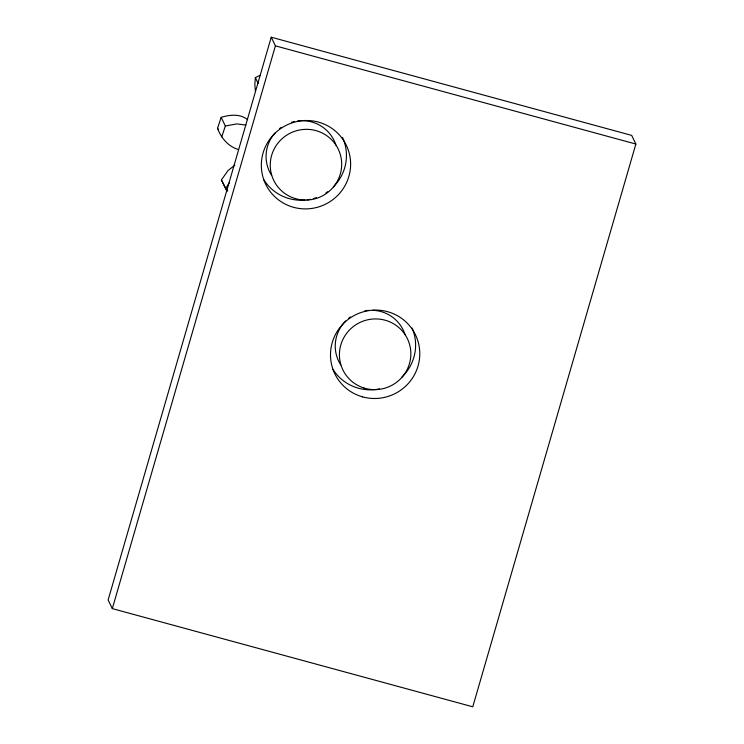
<?xml version="1.0" encoding="UTF-8"?>
<svg xmlns="http://www.w3.org/2000/svg" width="744" height="744" viewBox="0 0 744 744"><rect width="100%" height="100%" fill="white"/><g stroke="black" fill="none" stroke-linecap="round" stroke-linejoin="round"><path stroke-width="1.12" d="M260.53 75.005L255.369 77.646L254.829 84.453L255.397 91.149M271.225 37.2L108.131 599.952L112.316 608.611L472.775 706.8L635.869 144.048L631.684 135.389L271.225 37.2L275.41 45.849L112.316 608.611M238.127 149.442C228.287 146.54 220.884 137.705 217.536 128.275L221.163 117.357C229.766 114.716 240.117 113.544 247.64 119.682M221.721 136.924L225.339 126.015L221.163 117.357M227.153 191.645L221.405 179.946L228.11 170.45L234.853 165.159M225.59 188.595L229.245 182.773M225.339 126.015L236.806 123.904L245.855 125.048M227.757 190.241L226.613 190.101L221.405 179.946M275.41 45.849L635.869 144.048M217.536 128.275L218.243 129.186M255.369 77.646L258.159 83.412M412.13 328.02A44.789 44.073 -25.8 0 1 401.834 377.18M379.505 388.917A44.789 44.073 -25.8 0 1 332.977 369.368M342.566 137.51A44.789 44.073 -25.8 0 1 333.396 186.874M327.713 191.71A44.789 44.073 -25.8 0 1 325.956 192.91M316.423 197.625A44.789 44.073 -25.8 0 1 313.382 198.583M310.294 199.336A44.789 44.073 -25.8 0 1 307.123 199.866M305.003 200.09A44.789 44.073 -25.8 0 1 263.729 179.648M271.607 175.352A35.833 35.256 -25.8 0 1 275.075 132.906M279.586 128.619A35.833 35.256 -25.8 0 1 281.26 127.364M291.509 122.304A35.833 35.256 -25.8 0 1 294.522 121.514M297.591 120.984A35.833 35.256 -25.8 0 1 335.888 145.071M340.78 364.941A35.833 35.256 -25.8 0 1 345.672 320.971M348.759 318.209A35.833 35.256 -25.8 0 1 350.424 316.953M364.7 310.899A35.833 35.256 -25.8 0 1 368.838 310.36M372.986 310.304A35.833 35.256 -25.8 0 1 405.052 334.661M362.644 396.887A44.789 44.073 -25.8 0 0 418.509 343.235A44.789 44.073 -25.8 0 0 344.258 322.747A44.789 44.073 -25.8 0 0 362.644 396.887M294.457 207.548A44.789 44.073 -25.8 0 0 349.094 152.678A44.789 44.073 -25.8 0 0 274.369 133.874A44.789 44.073 -25.8 0 0 294.457 207.548M294.773 198.425A35.833 35.256 -25.8 0 0 340.947 157.068A35.833 35.256 -25.8 0 0 282.19 138.607A35.833 35.256 -25.8 0 0 294.773 198.425M363.946 388.005A35.833 35.256 -25.8 0 0 410.111 346.658A35.833 35.256 -25.8 0 0 351.354 328.197A35.833 35.256 -25.8 0 0 363.946 388.005"/></g></svg>
